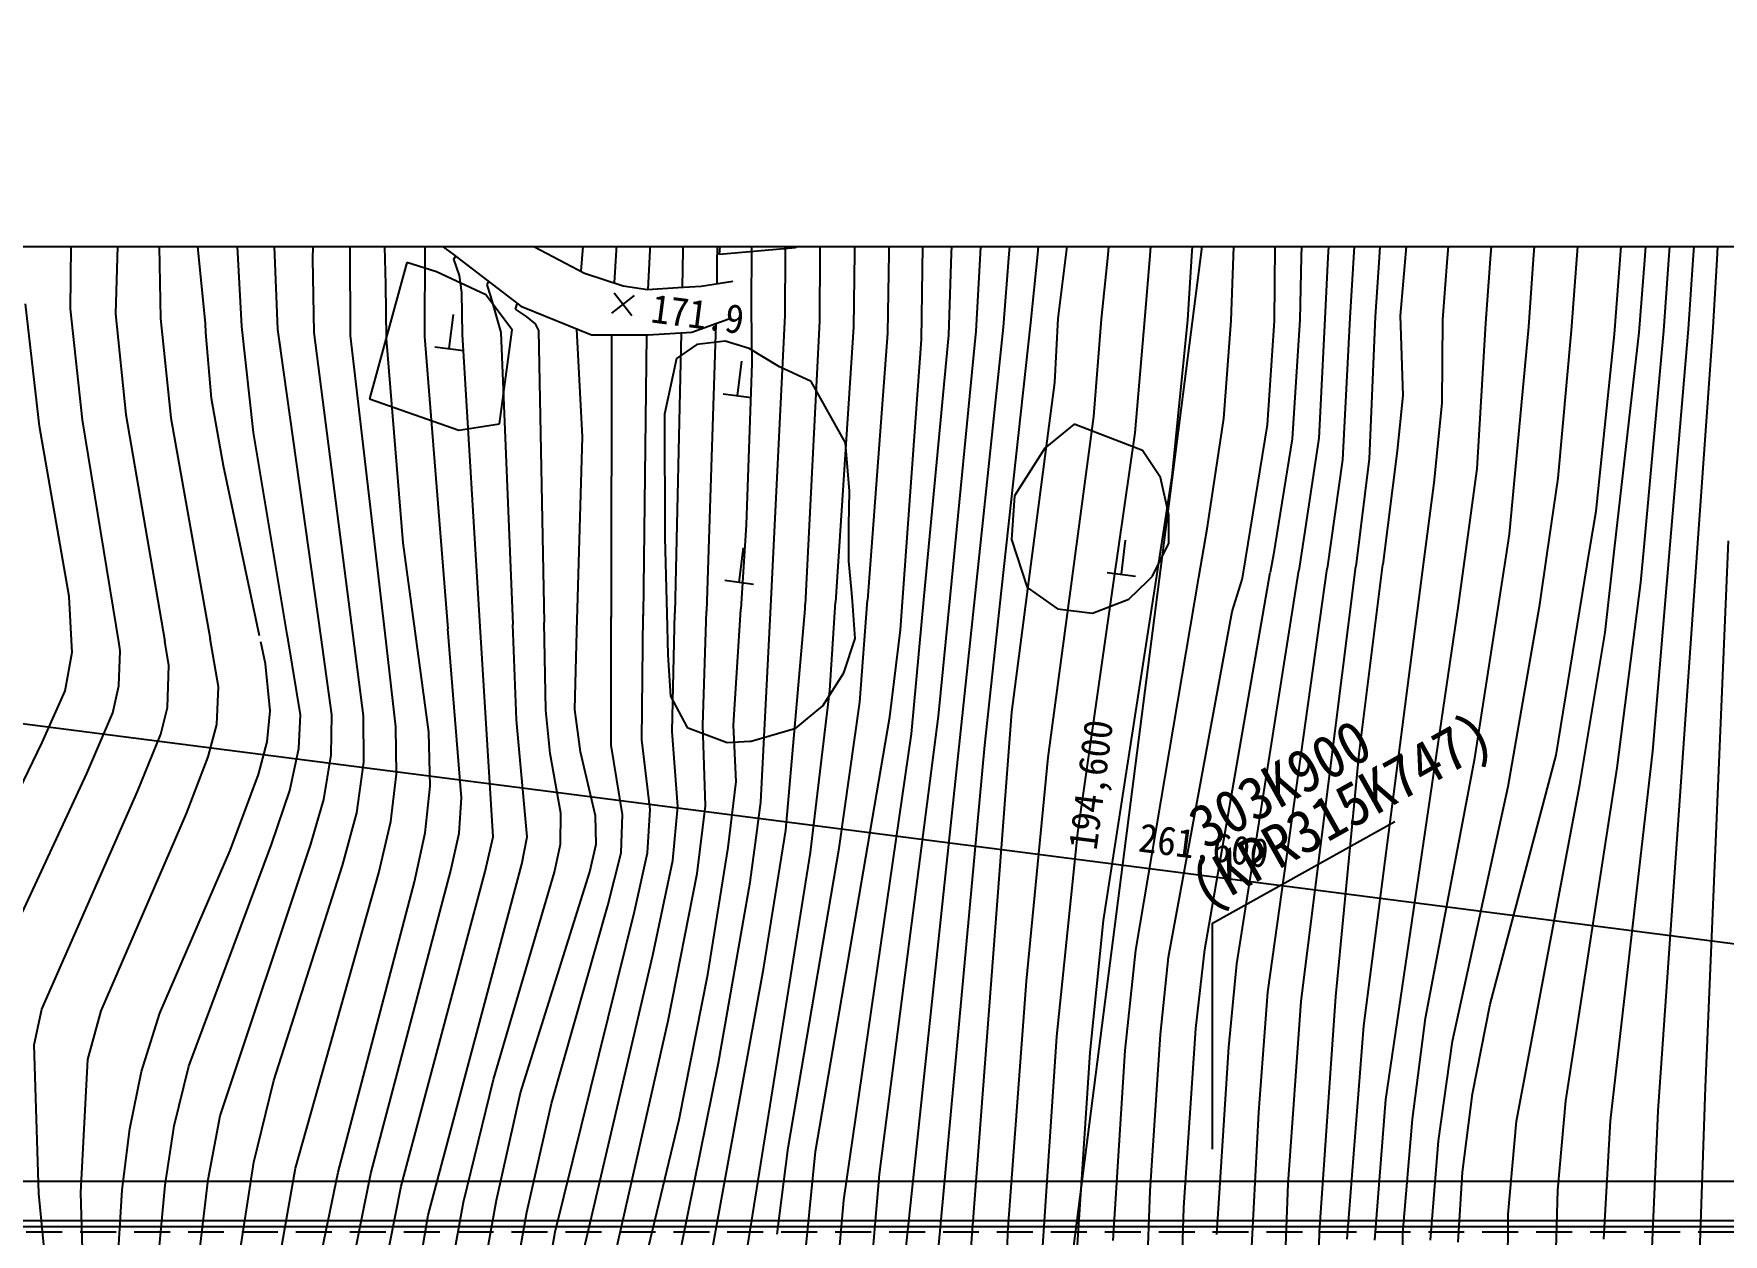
# Model space of a CAD drawing. Header units: millimetres. Extents: x 5990 to 6786, y 1103 to 1809.
# Drawn here: x 6293.4 to 6410.9, y 1488.8 to 1572.3 of the extents above; entities that cross this region are included whole.
import ezdxf
from ezdxf.xclip import XClip

# ---------------------------------------------------------------- set-up
doc = ezdxf.new("R2010")
doc.units = ezdxf.units.MM
doc.header["$LTSCALE"] = 10
doc.header["$MEASUREMENT"] = 0
doc.header["$XCLIPFRAME"] = 2
doc.linetypes.add('HIDDEN', pattern=[0.375, 0.25, -0.125])
doc.layers.add('TX-PAPR', color=2, linetype='Continuous', plot=False)
doc.layers.add('TZ-BASE', color=253, linetype='Continuous')
doc.layers.add('TZ-CABL', color=4, linetype='Continuous')
doc.styles.add('HANA', font='GulimChe.ttf')
doc.styles.get("Standard").update_dxf_attribs({"font": 'GulimChe.ttf'})

# ---------------------------------------------------------------- blocks, each defined once
blk = doc.blocks.new('JD-FJFJ6DGDH3')
at = {"layer": 'TZ-BASE'}
for p, q in [((267.16, -175), (312.31, 176.4)), ((265.71, 74.46, 176.77), (269, 120.98, 176.77)), ((266.06, 111.86, 174), (265.53, 73.83, 174)), ((263.88, 110.11, 173), (263.15, 74.72, 173)), ((268.08, 109.58, 175), (267.91, 70.65, 175)), ((270.3, 74.65, 176), (270.4, 99.57, 176)), ((272.89, 95.71, 177), (272.69, 74.62, 177)), ((315.13, 94.41, 195), (313.03, 70.19, 195)), ((275.34, 93.06, 178), (275.09, 74.6, 178)), ((312.79, 91.71, 194), (311.57, 74.23, 194)), ((259.5, 91.29, 171), (258.51, 74.76, 171)), ((287.84, 74.47, 184), (289.54, 91.31, 184)), ((261.56, 89.65, 172), (260.86, 74.74, 172)), ((285.86, 74.49, 183), (287.05, 89.54, 183)), ((308.86, 90.43, 192), (308.02, 74.27, 192)), ((310.71, 89.71, 193), (309.79, 74.25, 193)), ((289.26, 69.99, 185), (291.64, 89.22, 185)), ((316.33, 74.19, 196), (317.44, 89.13, 196)), ((319.33, 74.16, 197), (320.39, 88.55, 197)), ((322.32, 74.13, 198), (323.42, 89.13, 198)), ((325.32, 74.1, 199), (326.35, 88.38, 199)), ((277.65, 86.66, 179), (277.47, 74.57, 179)), ((292.73, 74.42, 186), (294.02, 86.77, 186)), ((256.09, 73.29, 170), (257.04, 85.3, 170)), ((295.65, 74.39, 187), (296.58, 85.33, 187)), ((220.57, 70.67, 157), (220.71, 84.26, 157)), ((330.05, 74.05, 201), (330.84, 84.2, 201)), ((224.08, 83.08, 158), (223.7, 70.33, 158)), ((279.76, 68.55, 180), (279.98, 83.16, 180)), ((281.85, 74.53, 181), (282.15, 83.38, 181)), ((283.85, 74.51, 182), (284.31, 83.2, 182)), ((327.94, 68.91, 200), (329.04, 83.36, 200)), ((232.48, 69.44, 161), (231.81, 81.99, 161)), ((235, 69.23, 162), (234.49, 81.65, 162)), ((298.55, 74.36, 188), (298.97, 81.38, 188)), ((306.32, 81.08, 191), (306.15, 74.29, 191)), ((247.15, 74.53, 131.82), (240.92, 78.81, 131.82)), ((301.45, 74.33, 189), (301.64, 79.88, 189)), ((226.68, 78.29, 159), (226.84, 69.99, 159)), ((235, 69.23, 162), (234.63, 78.06, 162)), ((242.5, 72.36, 165), (242.37, 77.81, 165)), ((304.3, 69.83, 190), (304.38, 77.93, 190)), ((331.73, 74.07, 202), (332.01, 77.96, 202)), ((229.97, 69.65, 160), (229.26, 76.84, 160)), ((237.43, 74.14, 163), (237.48, 76.85, 163)), ((272.75, 77.19, 176.77), (271, 74.91, 176.77)), ((333.42, 74.08, 203), (333.62, 76.94, 203)), ((240.04, 68.81, 164), (240.01, 76.08, 164)), ((245.21, 75.37, 166), (245.2, 68.74, 166)), ((252.97, 75.21, 169), (252.88, 74.96, 169)), ((237.52, 69.02, 163), (237.43, 74.14, 163)), ((252.01, 70.8, 131.82), (247.15, 74.53, 131.82)), ((247.23, 74.12, 167), (247.36, 74.36, 167)), ((247.63, 72.98, 167), (247.23, 74.12, 167)), ((252.67, 75.07, 175), (256.33, 73.16, 175)), ((258.51, 74.76, 171), (258.38, 72.48, 171)), ((260.86, 74.74, 172), (260.73, 72.02, 172)), ((263.15, 74.72, 173), (263.1, 72.17, 173)), ((271, 74.91, 176.77), (265.71, 74.46, 176.77)), ((270.28, 70.23, 176), (270.3, 74.65, 176)), ((272.69, 74.62, 177), (272.65, 69.81, 177)), ((275.09, 74.6, 178), (275.02, 69.39, 178)), ((277.47, 74.57, 179), (277.39, 68.97, 179)), ((281.66, 68.84, 181), (281.85, 74.53, 181)), ((283.56, 69.12, 182), (283.85, 74.51, 182)), ((285.46, 69.41, 183), (285.86, 74.49, 183)), ((287.36, 69.7, 184), (287.84, 74.47, 184)), ((292.27, 69.96, 186), (292.73, 74.42, 186)), ((295.28, 69.92, 187), (295.65, 74.39, 187)), ((298.28, 69.89, 188), (298.55, 74.36, 188)), ((301.29, 69.86, 189), (301.45, 74.33, 189)), ((306.15, 74.29, 191), (306.05, 69.9, 191)), ((308.02, 74.27, 192), (307.79, 69.97, 192)), ((309.79, 74.25, 193), (309.54, 70.04, 193)), ((311.57, 74.23, 194), (311.29, 70.12, 194)), ((316.01, 69.93, 196), (316.33, 74.19, 196)), ((319, 69.68, 197), (319.33, 74.16, 197)), ((321.98, 69.42, 198), (322.32, 74.13, 198)), ((324.96, 69.17, 199), (325.32, 74.1, 199)), ((329.66, 69.03, 201), (330.05, 74.05, 201)), ((331.37, 69.15, 202), (331.73, 74.07, 202)), ((333.08, 69.26, 203), (333.42, 74.08, 203)), ((334.8, 69.38, 204), (335.08, 74.1, 204)), ((335.08, 74.1, 204), (335.14, 75.13, 204)), ((243.96, 73.89, 168.41), (241.37, 64.42, 168.41)), ((246.02, 73.25, 168.41), (243.96, 73.89, 168.41)), ((249.46, 71.65, 168.41), (246.02, 73.25, 168.41)), ((247.78, 71.82, 167), (247.63, 72.98, 167)), ((256.33, 73.16, 175), (259, 72.28, 175)), ((265.53, 73.83, 174), (265.51, 72.42, 174)), ((242.55, 68.6, 165), (242.5, 72.36, 165)), ((247.84, 68.88, 167), (247.78, 71.82, 167)), ((249.65, 72.6, 168), (249.53, 72.34, 168)), ((249.53, 72.34, 168), (249.78, 71.56, 168)), ((258.39, 71.78, 171.86), (259.61, 70.2, 171.86)), ((259, 72.28, 175), (260.71, 72.02, 175)), ((260.71, 72.02, 175), (262.8, 72.15, 175)), ((262.8, 72.15, 175), (264.44, 72.25, 175)), ((264.44, 72.25, 175), (266.64, 72.59, 175)), ((218.41, 62.51, 156), (217.44, 71.01, 156)), ((221.42, 62.95, 157), (220.57, 70.67, 157)), ((251.3, 69.22, 168.41), (249.46, 71.65, 168.41)), ((249.78, 71.56, 168), (250.49, 69.02, 168)), ((251.63, 71.09, 169), (251.49, 70.65, 169)), ((251.49, 70.65, 169), (252.27, 70.15, 169)), ((256.8, 68.84, 131.82), (252.01, 70.8, 131.82)), ((258.21, 70.38, 171.86), (259.79, 71.6, 171.86)), ((267.91, 70.65, 175), (267.96, 66.88, 175)), ((223.7, 70.33, 158), (224.43, 63.32, 158)), ((226.84, 69.99, 159), (227.55, 63.1, 159)), ((229.98, 69.03, 160), (229.97, 69.65, 160)), ((233.3, 62.08, 161), (232.48, 69.44, 161)), ((246.91, 67.91, 167.22), (247.22, 70.29, 167.22)), ((252.27, 70.15, 169), (252.89, 69.63, 169)), ((252.89, 69.63, 169), (253.13, 69.16, 169)), ((266.36, 69.95, 131.82), (263.79, 69.03, 131.82)), ((265.46, 69.63, 174), (264.81, 49.66, 174)), ((269.27, 49.97, 176), (270.28, 70.23, 176)), ((272.65, 69.81, 177), (271.67, 50.13, 177)), ((275.02, 69.39, 178), (273.78, 50.28, 178)), ((283.5, 50.94, 183), (285.46, 69.41, 183)), ((285.32, 51.07, 184), (287.36, 69.7, 184)), ((289.02, 65.55, 185), (289.26, 69.99, 185)), ((291.74, 63.2, 186), (292.27, 69.96, 186)), ((294.6, 62.05, 187), (295.28, 69.92, 187)), ((297.19, 59.03, 188), (298.28, 69.89, 188)), ((300.78, 63.05, 189), (301.29, 69.86, 189)), ((303.82, 62.61, 190), (304.3, 69.83, 190)), ((306.05, 69.9, 191), (305.52, 61.64, 191)), ((307.79, 69.97, 192), (307.38, 61.68, 192)), ((309.54, 70.04, 193), (309.03, 60.18, 193)), ((311.29, 70.12, 194), (310.89, 60.24, 194)), ((313.03, 70.19, 195), (313.23, 64.66, 195)), ((315.96, 64.11, 196), (316.01, 69.93, 196)), ((318.39, 59.54, 197), (319, 69.68, 197)), ((320.64, 55.02, 198), (321.98, 69.42, 198)), ((333.74, 54.39, 204), (334.8, 69.38, 204)), ((230.39, 64.45, 160), (229.98, 69.03, 160)), ((235.2, 67.79, 162), (235, 69.23, 162)), ((238.01, 47.82, 162), (235, 69.23, 162)), ((240.23, 47.97, 163), (237.52, 69.02, 163)), ((242.45, 48.13, 164), (240.04, 68.81, 164)), ((243.72, 54.41, 165), (242.55, 68.6, 165)), ((245.2, 68.74, 166), (246.82, 48.43, 166)), ((249.07, 48.58, 167), (247.84, 68.88, 167)), ((250.41, 62.69, 168.41), (251.3, 69.22, 168.41)), ((250.49, 69.02, 168), (251.33, 48.73, 168)), ((253.13, 69.16, 169), (253.51, 48.88, 169)), ((256.18, 61.78, 170), (255.78, 69.26, 170)), ((260.75, 68.84, 131.82), (256.8, 68.84, 131.82)), ((258.2, 68.84, 171), (258.18, 49.21, 171)), ((260.62, 68.84, 172), (260.39, 49.36, 172)), ((263.79, 69.03, 131.82), (260.75, 68.84, 131.82)), ((263.03, 68.98, 173), (262.59, 49.51, 173)), ((264.14, 68.2, 177.39), (262.72, 67.21, 177.39)), ((266.11, 68.43, 177.39), (264.14, 68.2, 177.39)), ((267.77, 67.92, 177.39), (266.11, 68.43, 177.39)), ((277.39, 68.97, 179), (276, 50.43, 179)), ((278.45, 50.6, 180), (279.76, 68.55, 180)), ((279.95, 50.7, 181), (281.66, 68.84, 181)), ((281.77, 50.82, 182), (283.56, 69.12, 182)), ((324.03, 58.91, 199), (324.96, 69.17, 199)), ((326.66, 56.61, 200), (327.94, 68.91, 200)), ((327.95, 54, 201), (329.66, 69.03, 201)), ((330, 54.14, 202), (331.37, 69.15, 202)), ((331.82, 54.26, 203), (333.08, 69.26, 203)), ((245.92, 68.03, 167.22), (247.9, 67.78, 167.22)), ((262.72, 67.21, 177.39), (261.89, 63.35, 177.39)), ((266.95, 64.64, 175.32), (267.25, 67.03, 175.32)), ((269.87, 66.64, 177.39), (267.77, 67.92, 177.39)), ((267.96, 66.88, 175), (267.55, 55.66, 175)), ((272.09, 65.63, 177.39), (269.87, 66.64, 177.39)), ((265.96, 64.77, 175.32), (267.94, 64.52, 175.32)), ((274.47, 61.35, 177.39), (272.09, 65.63, 177.39)), ((287.15, 51.19, 185), (289.02, 65.55, 185)), ((313.23, 64.66, 195), (312.82, 60.8, 195)), ((231.22, 59.75, 160), (230.39, 64.45, 160)), ((241.37, 64.42, 168.41), (247.58, 62.23, 168.41)), ((315.41, 58.58, 196), (315.96, 64.11, 196)), ((220.48, 50.68, 156), (218.41, 62.51, 156)), ((223.96, 47.39, 157), (221.42, 62.95, 157)), ((224.43, 63.32, 158), (227.13, 47.56, 158)), ((227.55, 63.1, 159), (230.28, 47.74, 159)), ((247.58, 62.23, 168.41), (250.41, 62.69, 168.41)), ((261.89, 63.35, 177.39), (261.9, 54.77, 177.39)), ((290.37, 62.66, 186.66), (288.33, 60.98, 186.66)), ((290.15, 51.4, 186), (291.74, 63.2, 186)), ((295.12, 60.83, 186.66), (290.37, 62.66, 186.66)), ((299.61, 55.37, 189), (300.78, 63.05, 189)), ((302.12, 52.22, 190), (303.82, 62.61, 190)), ((235.64, 48.03, 161), (233.3, 62.08, 161)), ((255.82, 49.04, 170), (256.18, 61.78, 170)), ((274.74, 57.99, 177.39), (274.47, 61.35, 177.39)), ((293.11, 51.6, 187), (294.6, 62.05, 187)), ((305.52, 61.64, 191), (304.23, 53.59, 191)), ((307.38, 61.68, 192), (306.37, 54.92, 192)), ((288.33, 60.98, 186.66), (286.22, 57.68, 186.66)), ((296.38, 58.94, 186.66), (295.12, 60.83, 186.66)), ((309.03, 60.18, 193), (307.97, 52.62, 193)), ((310.89, 60.24, 194), (309.96, 52.76, 194)), ((312.82, 60.8, 195), (311.84, 52.89, 195)), ((80, 59.47), (700, -20.2)), ((233.72, 47.93, 160), (231.22, 59.75, 160)), ((296.07, 51.81, 188), (297.19, 59.03, 188)), ((296.96, 56.36, 186.66), (296.38, 58.94, 186.66)), ((317.54, 53.28, 197), (318.39, 59.54, 197)), ((323.27, 53.67, 199), (324.03, 58.91, 199)), ((274.69, 55.64, 177.39), (274.74, 57.99, 177.39)), ((286.22, 57.68, 186.66), (286, 54.63, 186.66)), ((314.69, 53.09, 196), (315.41, 58.58, 196)), ((326.21, 53.88, 200), (326.66, 56.61, 200)), ((267.55, 55.66, 175), (267.19, 49.82, 175)), ((274.71, 53.14, 177.39), (274.69, 55.64, 177.39)), ((296.95, 54.38, 186.66), (296.96, 56.36, 186.66)), ((299.04, 52.01, 189), (299.61, 55.37, 189)), ((244.55, 48.27, 165), (243.72, 54.41, 165)), ((261.9, 54.77, 177.39), (262.04, 49.47, 177.39)), ((267.07, 51.67, 175.32), (267.37, 54.05, 175.32)), ((286, 54.63, 186.66), (287.1, 51.31, 186.66)), ((293.65, 52.22, 186.08), (293.95, 54.6, 186.08)), ((295.82, 52.08, 186.66), (296.95, 54.38, 186.66)), ((306.37, 54.92, 192), (305.99, 52.49, 192)), ((320.4, 53.48, 198), (320.64, 55.02, 198)), ((329.77, 51.65, 202), (330, 54.14, 202)), ((330.62, 39.92, 203), (331.82, 54.26, 203)), ((330.97, 14.93, 204), (333.74, 54.39, 204)), ((334.26, 16.57, 205), (335.87, 54.54, 205)), ((274.89, 51.17, 177.39), (274.71, 53.14, 177.39)), ((304.23, 53.59, 191), (304.01, 52.35, 191)), ((310.19, 39.75, 195), (311.84, 52.89, 195)), ((310.51, 20.84, 196), (314.69, 53.09, 196)), ((317.07, 49.88, 197), (317.54, 53.28, 197)), ((318.24, 39.44, 198), (320.4, 53.48, 198)), ((322.75, 50.12, 199), (323.27, 53.67, 199)), ((323.88, 39.64, 200), (326.21, 53.88, 200)), ((327.29, 48.18, 201), (327.95, 54, 201)), ((266.07, 51.8, 175.32), (268.06, 51.54, 175.32)), ((292.42, 28.15, 188), (296.07, 51.81, 188)), ((292.66, 52.35, 186.08), (294.64, 52.09, 186.08)), ((294.18, 50.49, 186.66), (295.5, 51.77, 186.66)), ((294.65, 26.1, 189), (299.04, 52.01, 189)), ((295.5, 51.77, 186.66), (295.82, 52.08, 186.66)), ((299.45, 26.14, 191), (304.01, 52.35, 191)), ((301.35, 49.64, 190), (302.06, 51.86, 190)), ((301.68, 25.13, 192), (305.99, 52.49, 192)), ((302.06, 51.86, 190), (302.12, 52.22, 190)), ((303.83, 23.18, 193), (307.97, 52.62, 193)), ((306.16, 22.54, 194), (309.96, 52.76, 194)), ((220.67, 47.21, 156), (220.48, 50.68, 156)), ((274.95, 50.36, 177.39), (274.89, 51.17, 177.39)), ((278.29, 48.35, 180), (278.45, 50.6, 180)), ((278.57, 4.38, 183), (283.5, 50.94, 183)), ((279.05, 41.13, 181), (279.95, 50.7, 181)), ((280.94, 42.36, 182), (281.77, 50.82, 182)), ((284.15, 40.35, 184), (285.32, 51.07, 184)), ((286.04, 42.63, 185), (287.15, 51.19, 185)), ((287.1, 51.31, 186.66), (287.25, 51.2, 186.66)), ((287.25, 51.2, 186.66), (289.22, 49.81, 186.66)), ((288.55, 39.49, 186), (290.15, 51.4, 186)), ((290.62, 34.25, 187), (293.11, 51.6, 187)), ((328.12, 38.76, 202), (329.77, 51.65, 202)), ((260.3, 40.71, 172), (260.39, 49.41, 172)), ((262.04, 49.5, 177.39), (262.12, 46.62, 177.39)), ((262.41, 41.29, 173), (262.59, 49.53, 173)), ((264.55, 41.74, 174), (264.81, 49.65, 174)), ((264.81, 49.65, 174), (264.81, 49.66, 174)), ((266.68, 41.74, 175), (267.19, 49.78, 175)), ((267.19, 49.78, 175), (267.19, 49.82, 175)), ((268.59, 36.37, 176), (269.27, 49.97, 176)), ((270.31, 34.43, 177), (271.66, 49.82, 177)), ((271.66, 49.82, 177), (271.67, 50.13, 177)), ((273.38, 44.15, 178), (273.78, 50.28, 178)), ((275.14, 47.76, 177.39), (274.95, 50.36, 177.39)), ((275.47, 43.33, 179), (276, 50.43, 179)), ((289.22, 49.81, 186.66), (291.65, 49.51, 186.66)), ((291.65, 49.51, 186.66), (294.18, 50.49, 186.66)), ((296.92, 25.6, 190), (301.35, 49.64, 190)), ((312.05, 15.71, 197), (317.07, 49.88, 197)), ((320.55, 37.47, 199), (322.75, 50.12, 199)), ((245.49, 41.24, 165), (244.55, 48.27, 165)), ((247.76, 36.67, 166), (246.82, 48.43, 166)), ((249.96, 33.98, 167), (249.07, 48.58, 167)), ((251.6, 42.11, 168), (251.33, 48.73, 168)), ((253.62, 42.78, 169), (253.51, 48.88, 169)), ((255.64, 42.82, 170), (255.82, 49.15, 170)), ((258.18, 40.34, 171), (258.18, 49.28, 171)), ((277.55, 42.32, 180), (278.29, 48.35, 180)), ((325.54, 37.61, 201), (327.29, 48.18, 201)), ((220.69, 46.8, 156), (220.67, 47.21, 156)), ((224.04, 46.91, 157), (223.96, 47.39, 157)), ((227.42, 45.87, 158), (227.13, 47.56, 158)), ((230.87, 44.39, 159), (230.28, 47.74, 159)), ((234.13, 46, 160), (233.81, 47.53, 160)), ((235.71, 47.66, 161), (235.64, 48.03, 161)), ((236.58, 42.46, 161), (235.71, 47.66, 161)), ((238.76, 42.46, 162), (238.01, 47.82, 162)), ((240.95, 42.39, 163), (240.23, 47.97, 163)), ((243.21, 41.62, 164), (242.45, 48.13, 164)), ((274.36, 45.37, 177.39), (275.14, 47.76, 177.39)), ((220.21, 44.12, 156), (220.69, 46.8, 156)), ((223.93, 44.46, 157), (224.04, 46.91, 157)), ((227.33, 42.96, 158), (227.42, 45.87, 158)), ((234.45, 42.73, 160), (234.13, 46, 160)), ((262.12, 46.62, 177.39), (262.29, 43.75, 177.39)), ((272.9, 43.07, 177.39), (274.36, 45.37, 177.39)), ((218.61, 40.52, 156), (220.21, 44.12, 156)), ((223.52, 42.59, 157), (223.93, 44.46, 157)), ((230.76, 41.78, 159), (230.87, 44.39, 159)), ((262.29, 43.75, 177.39), (263.45, 41.56, 177.39)), ((272.03, 32.87, 178), (273.38, 44.15, 178)), ((221.72, 38.38, 157), (223.52, 42.59, 157)), ((226.86, 41.11, 158), (227.33, 42.96, 158)), ((234.26, 40.58, 160), (234.45, 42.73, 160)), ((236.45, 40.1, 161), (236.58, 42.46, 161)), ((238.71, 39.68, 162), (238.76, 42.46, 162)), ((240.97, 39.15, 163), (240.95, 42.39, 163)), ((253.94, 39.77, 169), (253.62, 42.78, 169)), ((256.05, 39.88, 170), (255.64, 42.82, 170)), ((271.01, 41.52, 177.39), (272.9, 43.07, 177.39)), ((272.39, 12.1, 180), (277.55, 42.32, 180)), ((274.03, 33.18, 179), (275.47, 43.33, 179)), ((276.84, 10.52, 182), (280.94, 42.36, 182)), ((283.18, 5.12, 185), (286.04, 42.63, 185)), ((230.16, 39.52, 159), (230.76, 41.78, 159)), ((243.24, 38.34, 164), (243.21, 41.62, 164)), ((245.59, 37.49, 165), (245.49, 41.24, 165)), ((252.34, 33.96, 168), (251.6, 42.11, 168)), ((262.81, 36.08, 173), (262.41, 41.29, 173)), ((263.45, 41.56, 177.39), (266.24, 40.53, 177.39)), ((264.73, 36.13, 174), (264.55, 41.74, 174)), ((266.86, 37.81, 175), (266.68, 41.74, 175)), ((267.91, 40.61, 177.39), (271.01, 41.52, 177.39)), ((274.36, 8.72, 181), (279.05, 41.13, 181)), ((211.67, 26.22, 156), (218.61, 40.52, 156)), ((225.24, 37.12, 158), (226.86, 41.11, 158)), ((233.65, 38.3, 160), (234.26, 40.58, 160)), ((235.82, 37.18, 161), (236.45, 40.1, 161)), ((258.97, 35.53, 171), (258.18, 40.34, 171)), ((260.89, 35.86, 172), (260.3, 40.71, 172)), ((266.24, 40.53, 177.39), (267.82, 40.61, 177.39)), ((267.82, 40.61, 177.39), (267.91, 40.61, 177.39)), ((280.94, 5.34, 184), (284.15, 40.35, 184)), ((228.64, 35.58, 159), (230.16, 39.52, 159)), ((238.19, 36.57, 162), (238.71, 39.68, 162)), ((240.48, 35.63, 163), (240.97, 39.15, 163)), ((254.67, 35.61, 169), (253.94, 39.77, 169)), ((257.09, 35.44, 170), (256.05, 39.88, 170)), ((287.05, 23.94, 186), (288.55, 39.49, 186)), ((308.56, 22.86, 195), (310.19, 39.75, 195)), ((314.8, 21.36, 198), (318.24, 39.44, 198)), ((319.3, 22.34, 200), (323.88, 39.64, 200)), ((327.67, 14.23, 203), (330.62, 39.92, 203)), ((215.2, 24.37, 157), (221.72, 38.38, 157)), ((231.69, 33.03, 160), (233.65, 38.3, 160)), ((242.84, 35.03, 164), (243.24, 38.34, 164)), ((266.3, 33.23, 175), (266.86, 37.81, 175)), ((321.13, 14.2, 201), (325.54, 37.61, 201)), ((324.56, 15.62, 202), (328.12, 38.76, 202)), ((218.59, 21.99, 158), (225.24, 37.12, 158)), ((234.56, 33.44, 161), (235.82, 37.18, 161)), ((237.28, 33.46, 162), (238.19, 36.57, 162)), ((245.24, 34.25, 165), (245.59, 37.49, 165)), ((247.61, 34.22, 166), (247.76, 36.67, 166)), ((316.68, 19.77, 199), (320.55, 37.47, 199)), ((222.7, 21.88, 159), (228.64, 35.58, 159)), ((239.48, 31.97, 163), (240.48, 35.63, 163)), ((254.66, 33.45, 169), (254.67, 35.61, 169)), ((257.13, 33.46, 170), (257.09, 35.44, 170)), ((258.86, 32.86, 171), (258.97, 35.53, 171)), ((260.71, 32.86, 172), (260.89, 35.86, 172)), ((262.46, 32.32, 173), (262.81, 36.08, 173)), ((264.15, 31.41, 174), (264.73, 36.13, 174)), ((268.21, 33.56, 176), (268.59, 36.37, 176)), ((242.01, 31.46, 164), (242.84, 35.03, 164)), ((244.49, 30.83, 165), (245.24, 34.25, 165)), ((247.02, 31.63, 166), (247.61, 34.22, 166)), ((268.78, 24.9, 177), (270.31, 34.43, 177)), ((289.16, 20.08, 187), (290.62, 34.25, 187)), ((226.79, 21.72, 160), (231.69, 33.03, 160)), ((228.8, 18.02, 161), (234.56, 33.44, 161)), ((230.98, 14.58, 162), (237.28, 33.46, 162)), ((249.4, 31.57, 167), (249.96, 33.98, 167)), ((251.96, 32.08, 168), (252.34, 33.96, 168)), ((254.23, 31.52, 169), (254.66, 33.45, 169)), ((256.69, 31.53, 170), (257.13, 33.46, 170)), ((264.89, 24.4, 175), (266.3, 33.23, 175)), ((267.83, 30.81, 176), (268.21, 33.56, 176)), ((270.48, 12.35, 179), (274.03, 33.18, 179)), ((234.71, 17.03, 163), (239.48, 31.97, 163)), ((245.45, 7.68, 168), (251.96, 32.08, 168)), ((257.95, 29.2, 171), (258.86, 32.86, 171)), ((259.8, 28.78, 172), (260.71, 32.86, 172)), ((261.08, 25.75, 173), (262.46, 32.32, 173)), ((269.22, 15.29, 178), (272.03, 32.87, 178)), ((236.23, 10.94, 164), (242.01, 31.46, 164)), ((239.18, 10.65, 165), (244.49, 30.83, 165)), ((241.47, 10.56, 166), (247.02, 31.63, 166)), ((243.57, 9.69, 167), (249.4, 31.57, 167)), ((249.99, 17.11, 169), (254.23, 31.52, 169)), ((251.87, 16.18, 170), (256.69, 31.53, 170)), ((262.14, 21.18, 174), (264.15, 31.41, 174)), ((265.63, 18.25, 176), (267.83, 30.81, 176)), ((254.02, 15.43, 171), (257.95, 29.2, 171)), ((254.27, 6.51, 172), (259.8, 28.78, 172)), ((291.49, 18.98, 188), (292.42, 28.15, 188)), ((293.92, 19.11, 189), (294.65, 26.1, 189)), ((298.84, 20.64, 191), (299.45, 26.14, 191)), ((256.11, 4.57, 173), (261.08, 25.75, 173)), ((268.71, 24.51, 177), (268.78, 24.9, 177)), ((296.38, 20.23, 190), (296.92, 25.6, 190)), ((301.13, 19.34, 192), (301.68, 25.13, 192)), ((262.89, 14.31, 175), (264.89, 24.4, 175)), ((264.68, 2.47, 177), (268.71, 24.51, 177)), ((285.76, 6.49, 186), (287.05, 23.94, 186)), ((303.21, 14.82, 193), (303.83, 23.18, 193)), ((305.26, 9.84, 194), (306.16, 22.54, 194)), ((307.42, 6.5, 195), (308.56, 22.86, 195)), ((318.08, 16.1, 200), (319.3, 22.34, 200)), ((218.04, 19.52, 158), (218.59, 21.99, 158)), ((221.79, 18.49, 159), (222.7, 21.88, 159)), ((225.52, 17.65, 160), (226.79, 21.72, 160)), ((258.15, 3.63, 174), (262.14, 21.18, 174)), ((313.9, 14.35, 198), (314.8, 21.36, 198)), ((288.11, 4.47, 187), (289.16, 20.08, 187)), ((295.66, 9.37, 190), (296.38, 20.23, 190)), ((298, 8.21, 191), (298.84, 20.64, 191)), ((309.35, 6, 196), (310.51, 20.84, 196)), ((218.37, 9.17, 158), (218.04, 19.52, 158)), ((290.61, 5.61, 188), (291.49, 18.98, 188)), ((293.07, 5.9, 189), (293.92, 19.11, 189)), ((300.3, 6.32, 192), (301.13, 19.34, 192)), ((315.71, 12.83, 199), (316.68, 19.77, 199)), ((221.29, 9.25, 159), (221.79, 18.49, 159)), ((224.7, 13.67, 160), (225.52, 17.65, 160)), ((227.78, 13.87, 161), (228.8, 18.02, 161)), ((262.36, 2.09, 176), (265.63, 18.25, 176)), ((233.32, 11.36, 163), (234.71, 17.03, 163)), ((247.9, 8.57, 169), (249.99, 17.11, 169)), ((333.64, -1.56, 205), (334.26, 16.57, 205)), ((250.2, 8.71, 170), (251.87, 16.18, 170)), ((252.31, 7.87, 171), (254.02, 15.43, 171)), ((266.7, -0.45, 178), (269.22, 15.29, 178)), ((311.28, 5.93, 197), (312.05, 15.71, 197)), ((317.37, 10.65, 200), (318.08, 16.1, 200)), ((324.01, 9.4, 202), (324.56, 15.62, 202)), ((230.15, 10.15, 162), (230.98, 14.58, 162)), ((260.14, 2.81, 175), (262.89, 14.31, 175)), ((302.57, 2.69, 193), (303.21, 14.82, 193)), ((313.23, 6.41, 198), (313.9, 14.35, 198)), ((320.56, 7.73, 201), (321.13, 14.2, 201)), ((327.2, 6.01, 203), (327.67, 14.23, 203)), ((330.49, 3.82, 204), (330.97, 14.93, 204)), ((224.18, 9.42, 160), (224.7, 13.67, 160)), ((227.16, 9.75, 161), (227.78, 13.87, 161)), ((269.71, 6.34, 179), (270.48, 12.35, 179)), ((271.37, 2.07, 180), (272.39, 12.1, 180)), ((315.15, 5.93, 199), (315.71, 12.83, 199)), ((232.19, 3.99, 163), (233.32, 11.36, 163)), ((234.92, 3.51, 164), (236.23, 10.94, 164)), ((237.61, 3.09, 165), (239.18, 10.65, 165)), ((317.07, 5.79, 200), (317.37, 10.65, 200)), ((700, 10), (80, 10)), ((700, 10), (80, 10)), ((223.81, 3.5, 160), (224.18, 9.42, 160)), ((226.61, 3.78, 161), (227.16, 9.75, 161)), ((229.37, 3.6, 162), (230.15, 10.15, 162)), ((240.09, 3.78, 166), (241.47, 10.56, 166)), ((242.15, 2.46, 167), (243.57, 9.69, 167)), ((276.11, 2.17, 182), (276.84, 10.52, 182)), ((304.94, 1.69, 194), (305.26, 9.84, 194)), ((323.82, 2.95, 202), (324.01, 9.4, 202)), ((219.57, -3.1, 158), (218.37, 9.17, 158)), ((221.56, -0.09, 159), (221.29, 9.25, 159)), ((246.51, 0.86, 169), (247.9, 8.57, 169)), ((248.78, 0.8, 170), (250.2, 8.71, 170)), ((273.71, 1.39, 181), (274.36, 8.72, 181)), ((295.11, -4.57, 190), (295.66, 9.37, 190)), ((80, 7.29), (700, 7.29)), ((244.01, -0.72, 168), (245.45, 7.68, 168)), ((250.99, 0.4, 171), (252.31, 7.87, 171)), ((297.59, -4.89, 191), (298, 8.21, 191)), ((320.52, 2.64, 201), (320.56, 7.73, 201)), ((80, 6.89), (700, 6.89)), ((253.2, 0.17, 172), (254.27, 6.51, 172)), ((285.57, -1.07, 186), (285.76, 6.49, 186)), ((307.27, -1.2, 195), (307.42, 6.5, 195)), ((313.25, 2.71, 198), (313.23, 6.41, 198))]:
    blk.add_line(p, q, dxfattribs=at)
at = {"layer": 'TZ-BASE', "style": 'HANA'}
for s, rotation, p in [('171.9', 352.6776, (260.86, 69.74, 171.86)), ('194,600', 82.6776, (291.93, 32.98, 275)), ('261,600', 352.6776, (294.77, 32.96))]:
    blk.add_text(s, height=2, rotation=rotation, dxfattribs=at).set_placement(p)

msp = doc.modelspace()

# ---------------------------------------------------------------- linework, layer by layer
at = {"layer": 'TX-PAPR'}
msp.add_lwpolyline([(6075.38, 1557.48), (6775.38, 1557.48), (6775.38, 1407.48), (6075.38, 1407.48), (6075.38, 1557.48)], dxfattribs=at)
at = {"layer": 'TZ-BASE', "flags": 128}
msp.add_lwpolyline([(6375.38, 1494.73), (6375.38, 1510.44), (6388.04, 1517.52)], dxfattribs=at)
at = {"layer": 'TZ-CABL', "linetype": 'HIDDEN'}
msp.add_lwpolyline([(6075.38, 1488.98), (6775.38, 1488.98)], dxfattribs=at)

# ---------------------------------------------------------------- block references
at = {"layer": 'TZ-BASE'}
ref = msp.add_blockref('JD-FJFJ6DGDH3', (6075.38, 1482.48), dxfattribs=at)
XClip(ref).set_block_clipping_path([(0.0000015855, 75), (700.000001584, 74.9999852018), (699.999998416, -75.0000147982), (-0.0000015839, -75)])

# ---------------------------------------------------------------- texts
for s, p in [('(KPR315K747)', (6374.87, 1511.3)), ('303K900', (6374.87, 1515.52))]:
    msp.add_text(s, height=3, rotation=29.2387, dxfattribs=at).set_placement(p)

doc.saveas('drawing.dxf')
